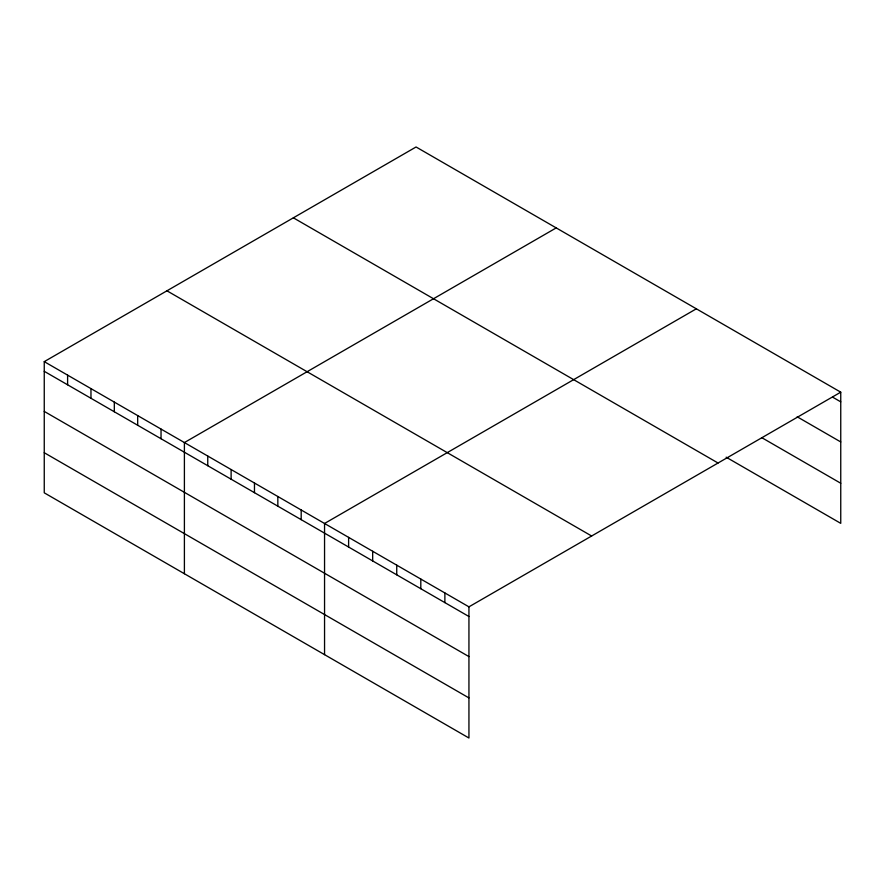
<?xml version="1.0" encoding="UTF-8"?>
<svg xmlns="http://www.w3.org/2000/svg" width="885" height="885" viewBox="0 0 885 885"><rect width="100%" height="100%" fill="white"/><g stroke="black" fill="none" stroke-linecap="round" stroke-linejoin="round"><path stroke-width="1.33" d="M44.25 361.644L468.939 606.844L468.939 738.013L44.25 492.823L44.25 361.644L416.061 146.987L840.75 392.177L840.75 523.356L726.154 457.191M556.211 227.899L184.401 442.566L184.401 573.734M696.351 308.81L324.552 523.477L324.552 654.646M468.939 606.844L840.75 392.177M832.73 397.221L840.75 401.845M797.197 416.802L840.75 441.947M761.675 437.599L840.75 483.254M293.366 217.821L718.056 463.021M166.944 290.811L591.634 536M44.25 371.313L468.939 616.513M44.25 411.414L468.939 656.604M44.25 452.722L468.939 697.911M444.878 592.95L444.878 602.619M420.806 579.056L420.806 588.724M396.745 565.161L396.745 574.83M372.673 551.266L372.673 560.935M348.613 537.372L348.613 547.041M301.188 509.992L301.188 519.661M277.835 496.507L277.835 506.176M254.471 483.022L254.471 492.691M231.118 469.537L231.118 479.205M207.754 456.052L207.754 465.709M161.037 429.081L161.037 438.739M137.684 415.596L137.684 425.254M114.32 402.111L114.32 411.768M90.967 388.626L90.967 398.283M67.603 375.129L67.603 384.798"/></g></svg>
